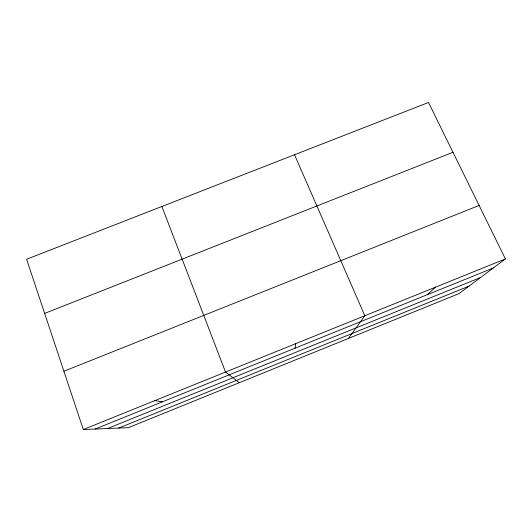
<?xml version="1.0" encoding="UTF-8"?>
<svg xmlns="http://www.w3.org/2000/svg" width="532" height="532" viewBox="0 0 532 532"><rect width="100%" height="100%" fill="white"/><g stroke="black" fill="none" stroke-linecap="round" stroke-linejoin="round"><path stroke-width="0.8" d="M295.167 348.134L295.553 343.745M348.453 338.438L364.839 315.735L294.522 154.739M427.236 294.715L435.489 287.18M505.4 258.924L459.089 293.591L128.352 427.668L83.305 429.53L26.6 259.257L428.506 102.47L505.4 258.924L83.305 429.53M107.537 428.526L480.569 277.511M118.729 428.067L469.031 286.15M95.162 429.038L493.27 268.002M63.9 371.256L479.113 205.438M44.635 313.408L452.985 152.278M154.792 400.636L162.486 401.806M239.3 382.688L225.535 372.041L161.881 206.483"/></g></svg>
